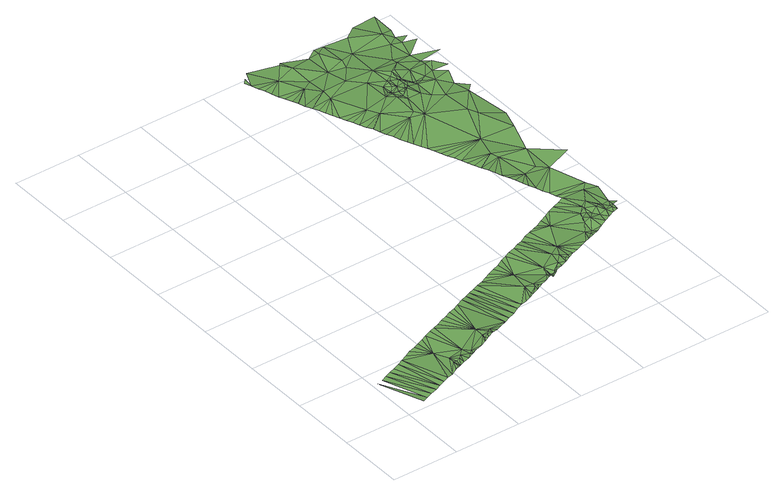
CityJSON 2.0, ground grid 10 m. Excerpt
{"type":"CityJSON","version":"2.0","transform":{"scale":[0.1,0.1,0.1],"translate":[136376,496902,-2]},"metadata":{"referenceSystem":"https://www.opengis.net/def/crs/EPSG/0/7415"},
"CityObjects":{
"plantcover1":{"type":"PlantCover","attributes":{"3df_class":"Forest","bgt_fysiekvoorkomen":"loofbos","bgt_status":"bestaand","identificatienamespace":"NL.IMGeo","begroeidterreindeeloptalud":"false","relatievehoogteligging":0,"aantal_punten":0},"geometry":[{"type":"MultiSurface","lod":"1","boundaries":[[[0,1,2]],[[1,3,4]],[[5,4,3]],[[3,6,5]],[[7,5,6]],[[6,8,7]],[[9,7,8]],[[10,9,8]],[[8,11,10]],[[12,10,11]],[[12,11,13]],[[14,12,13]],[[14,15,12]],[[14,13,16]],[[15,14,17]],[[16,18,19]],[[14,20,17]],[[21,14,16]],[[19,21,16]],[[22,19,18]],[[23,22,18]],[[14,24,20]],[[23,19,22]],[[25,19,23]],[[25,21,19]],[[26,25,23]],[[26,21,25]],[[14,27,24]],[[23,28,26]],[[29,21,26]],[[21,30,14]],[[29,26,28]],[[14,31,27]],[[29,30,21]],[[29,28,32]],[[30,31,14]],[[33,29,32]],[[33,30,29]],[[34,33,32]],[[35,31,30]],[[33,36,30]],[[33,34,37]],[[37,36,33]],[[35,30,38]],[[39,37,34]],[[39,36,37]],[[39,40,36]],[[36,41,30]],[[41,38,30]],[[36,40,42]],[[38,41,43]],[[36,42,41]],[[44,42,40]],[[43,41,45]],[[44,46,42]],[[47,46,44]],[[46,48,42]],[[41,49,45]],[[47,48,46]],[[48,50,42]],[[50,41,42]],[[51,48,47]],[[52,49,41]],[[48,51,50]],[[50,53,41]],[[50,51,53]],[[54,52,41]],[[51,55,53]],[[53,56,41]],[[57,54,41]],[[55,58,53]],[[56,57,41]],[[53,58,56]],[[59,57,56]],[[60,59,56]],[[61,59,60]],[[62,61,60]],[[63,61,62]],[[64,63,62]],[[65,63,64]],[[66,65,64]],[[67,65,66]],[[68,67,66]],[[69,68,66]],[[67,68,70]],[[71,68,69]],[[72,73,71]],[[70,74,75]],[[71,73,68]],[[68,74,70]],[[72,76,73]],[[75,74,77]],[[73,76,68]],[[72,78,76]],[[76,79,68]],[[77,74,80]],[[68,79,74]],[[78,81,76]],[[81,79,76]],[[82,81,78]],[[82,79,81]],[[74,83,80]],[[82,84,79]],[[83,74,85]],[[79,86,74]],[[79,84,86]],[[85,74,87]],[[88,87,74]],[[86,88,74]],[[89,86,84]],[[89,90,86]],[[89,91,90]],[[90,88,86]],[[88,92,87]],[[91,93,90]],[[90,93,88]],[[94,93,91]],[[93,95,88]],[[96,92,88]],[[97,94,91]],[[93,94,95]],[[97,95,94]],[[95,98,88]],[[95,97,99]],[[95,99,98]],[[97,100,99]],[[101,96,88]],[[98,101,88]],[[99,100,98]],[[96,101,102]],[[98,100,103]],[[98,103,104]],[[101,98,104]],[[101,105,102]],[[103,106,104]],[[103,107,106]],[[106,108,104]],[[101,109,105]],[[104,109,101]],[[106,107,108]],[[108,109,104]],[[109,110,105]],[[107,111,108]],[[108,111,109]],[[109,112,110]],[[111,113,109]],[[113,114,109]],[[115,112,109]],[[112,115,116]],[[114,117,109]],[[118,116,115]],[[109,119,115]],[[117,119,109]],[[118,115,120]],[[120,115,121]],[[122,119,117]],[[115,123,121]],[[124,125,126]],[[115,119,127]],[[122,128,119]],[[122,129,128]],[[123,115,130]],[[128,131,119]],[[132,126,133]],[[129,134,128]],[[132,133,135]],[[115,127,130]],[[136,132,135]],[[136,137,132]],[[131,127,119]],[[134,131,128]],[[137,138,139]],[[139,138,140]],[[140,141,139]],[[132,142,126]],[[139,141,143]],[[144,145,146]],[[123,130,147]],[[146,145,148]],[[143,144,149]],[[134,150,131]],[[146,148,151]],[[146,151,152]],[[131,153,127]],[[154,152,155]],[[132,137,139]],[[150,153,131]],[[155,156,154]],[[156,157,154]],[[127,158,130]],[[127,153,158]],[[159,160,157]],[[159,161,160]],[[161,162,160]],[[149,139,143]],[[130,163,147]],[[147,163,164]],[[144,146,149]],[[158,165,130]],[[158,153,165]],[[150,166,153]],[[146,152,154]],[[162,167,168]],[[169,168,167]],[[169,170,168]],[[130,165,171]],[[172,142,132]],[[168,170,173]],[[153,174,165]],[[173,175,168]],[[130,171,163]],[[157,160,154]],[[166,176,153]],[[153,176,174]],[[163,177,164]],[[171,165,174]],[[132,139,178]],[[179,180,181]],[[179,181,182]],[[183,184,185]],[[179,182,186]],[[185,187,183]],[[188,183,187]],[[166,189,176]],[[190,191,175]],[[192,193,186]],[[188,194,183]],[[195,191,190]],[[196,193,192]],[[197,198,195]],[[194,199,183]],[[184,193,196]],[[171,200,163]],[[139,149,178]],[[162,168,160]],[[171,174,201]],[[198,197,202]],[[200,177,163]],[[198,202,203]],[[174,176,201]],[[198,203,204]],[[198,204,180]],[[176,189,205]],[[171,201,200]],[[206,132,178]],[[176,205,201]],[[206,172,132]],[[183,193,184]],[[207,177,208]],[[189,209,205]],[[186,193,179]],[[201,210,200]],[[149,146,211]],[[201,205,210]],[[212,213,199]],[[214,213,212]],[[208,177,200]],[[215,214,207]],[[175,191,168]],[[200,210,216]],[[210,205,216]],[[209,217,205]],[[179,198,180]],[[218,154,160]],[[219,146,154]],[[205,220,216]],[[178,149,221]],[[217,220,205]],[[199,213,183]],[[172,206,222]],[[223,217,209]],[[216,208,200]],[[191,195,198]],[[160,168,224]],[[220,217,225]],[[183,226,193]],[[216,220,227]],[[206,178,221]],[[223,225,217]],[[215,207,208]],[[221,149,211]],[[220,225,227]],[[216,227,208]],[[146,219,211]],[[228,160,224]],[[214,215,213]],[[219,154,218]],[[160,228,218]],[[226,183,213]],[[229,227,225]],[[222,206,230]],[[168,191,224]],[[179,193,231]],[[208,227,232]],[[230,206,221]],[[193,226,231]],[[231,198,179]],[[232,215,208]],[[191,233,224]],[[218,228,234]],[[224,233,228]],[[235,218,234]],[[236,218,235]],[[211,237,221]],[[226,213,231]],[[219,218,238]],[[238,218,236]],[[234,228,239]],[[228,233,239]],[[240,235,234]],[[236,235,240]],[[241,230,221]],[[240,234,242]],[[211,219,243]],[[236,244,238]],[[239,242,234]],[[240,244,236]],[[233,191,245]],[[191,198,246]],[[219,238,247]],[[238,244,248]],[[239,233,249]],[[237,211,243]],[[250,242,239]],[[251,244,240]],[[252,221,237]],[[251,240,242]],[[252,241,221]],[[248,253,238]],[[249,250,239]],[[247,238,253]],[[251,248,244]],[[254,242,250]],[[241,255,230]],[[247,243,219]],[[233,245,249]],[[256,198,231]],[[254,251,242]],[[245,191,257]],[[251,253,248]],[[249,254,250]],[[213,258,231]],[[253,259,247]],[[251,259,253]],[[249,260,254]],[[261,246,198]],[[262,251,254]],[[257,191,263]],[[245,260,249]],[[264,247,259]],[[256,261,198]],[[251,265,259]],[[191,246,263]],[[260,262,254]],[[264,243,247]],[[262,265,251]],[[266,255,241]],[[252,266,241]],[[265,264,259]],[[260,267,262]],[[237,268,252]],[[268,237,243]],[[260,245,269]],[[264,270,243]],[[262,267,265]],[[269,245,257]],[[265,270,264]],[[269,267,260]],[[267,271,265]],[[265,271,270]],[[268,266,252]],[[272,271,267]],[[271,273,270]],[[269,272,267]],[[270,274,243]],[[272,269,275]],[[269,257,276]],[[271,277,273]],[[273,274,270]],[[268,243,278]],[[276,257,263]],[[272,277,271]],[[279,261,256]],[[275,269,280]],[[246,261,281]],[[246,281,263]],[[243,274,278]],[[275,277,272]],[[268,282,266]],[[280,269,276]],[[273,277,274]],[[275,280,283]],[[281,261,279]],[[277,275,283]],[[280,276,283]],[[276,263,284]],[[281,284,263]],[[278,285,268]],[[283,276,286]],[[277,283,287]],[[274,277,288]],[[289,278,274]],[[268,290,282]],[[281,291,284]],[[292,276,284]],[[287,283,286]],[[277,287,288]],[[286,276,292]],[[274,288,289]],[[285,278,289]],[[290,268,285]],[[287,286,293]],[[288,287,293]],[[290,294,282]],[[286,295,293]],[[296,285,289]],[[297,289,288]],[[298,290,285]],[[298,285,296]],[[299,296,289]],[[300,294,290]],[[301,290,298]],[[302,298,296]],[[301,300,290]]]}]}
},
"vertices":[
[27,4,9],[36,8,8],[1,67,10],[45,12,8],[11,71,9],[20,75,9],[55,15,8],[29,79,9],[64,19,8],[38,82,9],[48,86,9],[73,23,8],[57,90,9],[83,27,8],[97,77,10],[66,94,10],[92,30,7],[75,98,11],[101,34,8],[107,47,10],[85,101,11],[107,57,10],[107,37,9],[111,38,8],[94,105,10],[112,47,9],[117,47,11],[103,109,10],[120,42,7],[122,52,11],[132,62,10],[112,113,10],[130,45,7],[137,52,7],[139,49,7],[122,117,10],[142,57,7],[142,52,6],[131,120,10],[148,53,8],[158,56,8],[172,87,9],[172,72,9],[140,124,9],[167,60,8],[149,128,9],[172,67,8],[176,64,9],[177,67,12],[159,132,9],[182,72,11],[186,68,10],[168,136,9],[187,77,9],[177,139,9],[195,71,8],[214,79,7],[186,143,9],[204,75,7],[196,147,10],[223,83,7],[205,151,9],[233,86,8],[214,155,8],[242,90,9],[223,158,8],[251,94,9],[232,162,8],[277,122,10],[261,97,8],[242,166,7],[270,101,8],[279,105,8],[277,107,8],[282,152,8],[251,170,7],[287,112,11],[260,174,7],[288,109,8],[287,117,12],[269,177,8],[292,112,12],[298,113,10],[279,181,8],[307,116,10],[288,185,9],[317,127,8],[297,189,9],[322,142,8],[316,120,10],[322,127,6],[325,124,8],[306,193,9],[327,127,1],[332,127,6],[332,132,5],[316,196,9],[334,128,8],[342,137,10],[337,132,8],[344,131,8],[347,157,10],[325,200,9],[353,135,8],[352,147,12],[334,204,8],[357,142,9],[362,139,9],[362,142,10],[362,167,9],[343,208,9],[371,143,9],[353,212,9],[380,146,9],[390,150,9],[382,207,9],[362,215,9],[399,154,8],[371,219,8],[412,172,7],[380,223,9],[390,227,10],[408,158,7],[399,231,11],[257,687,15],[252,682,14],[256,672,14],[422,187,9],[417,167,5],[417,161,7],[427,202,12],[422,172,4],[292,662,12],[260,663,13],[427,165,7],[264,654,13],[267,644,13],[271,635,12],[275,626,12],[307,627,13],[279,616,12],[282,607,13],[267,697,14],[286,598,12],[290,588,13],[294,579,13],[322,592,12],[408,234,12],[297,570,13],[322,607,14],[436,169,8],[301,560,13],[305,551,13],[432,187,12],[342,542,14],[309,541,13],[313,532,13],[316,523,13],[427,197,9],[320,513,13],[352,527,13],[324,504,14],[328,495,13],[437,212,13],[419,238,12],[437,202,9],[445,173,10],[331,485,14],[377,497,13],[335,476,14],[339,467,13],[437,207,13],[312,687,13],[343,457,13],[442,197,9],[346,448,14],[447,187,10],[429,242,12],[322,637,12],[412,372,14],[373,382,14],[376,373,14],[380,364,14],[422,312,12],[395,326,14],[399,317,14],[384,354,14],[403,307,14],[407,298,13],[454,176,11],[350,438,14],[397,492,13],[388,345,14],[417,362,12],[410,289,13],[354,429,14],[392,336,14],[358,420,14],[422,407,12],[414,279,13],[447,217,14],[452,202,13],[361,410,14],[365,401,14],[369,392,14],[457,187,14],[322,672,13],[425,251,12],[462,242,11],[463,180,11],[457,202,13],[357,607,15],[418,270,12],[457,307,10],[422,261,12],[472,252,12],[462,202,11],[467,187,13],[377,547,16],[377,587,15],[467,192,13],[352,637,13],[317,692,11],[473,184,10],[387,502,15],[472,192,13],[442,317,12],[472,202,12],[387,537,18],[482,197,10],[352,677,11],[457,357,11],[482,237,10],[397,527,17],[387,547,17],[387,552,15],[387,557,14],[377,632,13],[387,567,16],[397,537,15],[392,552,13],[367,677,13],[397,547,16],[397,602,17],[392,557,12],[417,527,17],[447,467,13],[397,572,18],[397,562,15],[407,542,20],[402,542,17],[402,557,16],[382,647,13],[397,567,18],[407,547,17],[367,687,12],[472,402,13],[427,517,15],[497,322,11],[402,572,17],[412,547,18],[452,452,14],[412,557,17],[442,507,15],[407,577,18],[412,567,17],[382,687,11],[417,557,17],[402,652,12],[427,547,15],[412,582,21],[417,567,15],[427,557,12],[417,582,21],[432,597,17],[432,557,11],[452,542,14],[437,577,15],[432,607,15],[482,432,12],[437,552,13],[472,497,14],[417,682,13],[447,557,13],[467,522,13],[452,637,13],[462,562,12],[462,577,14],[462,587,12],[457,602,14],[457,662,13],[482,507,13],[477,547,14],[472,577,14],[437,697,11],[487,562,11],[467,632,13],[497,592,12],[467,647,12],[487,627,12],[472,697,13],[472,662,12],[482,642,11]
]}
